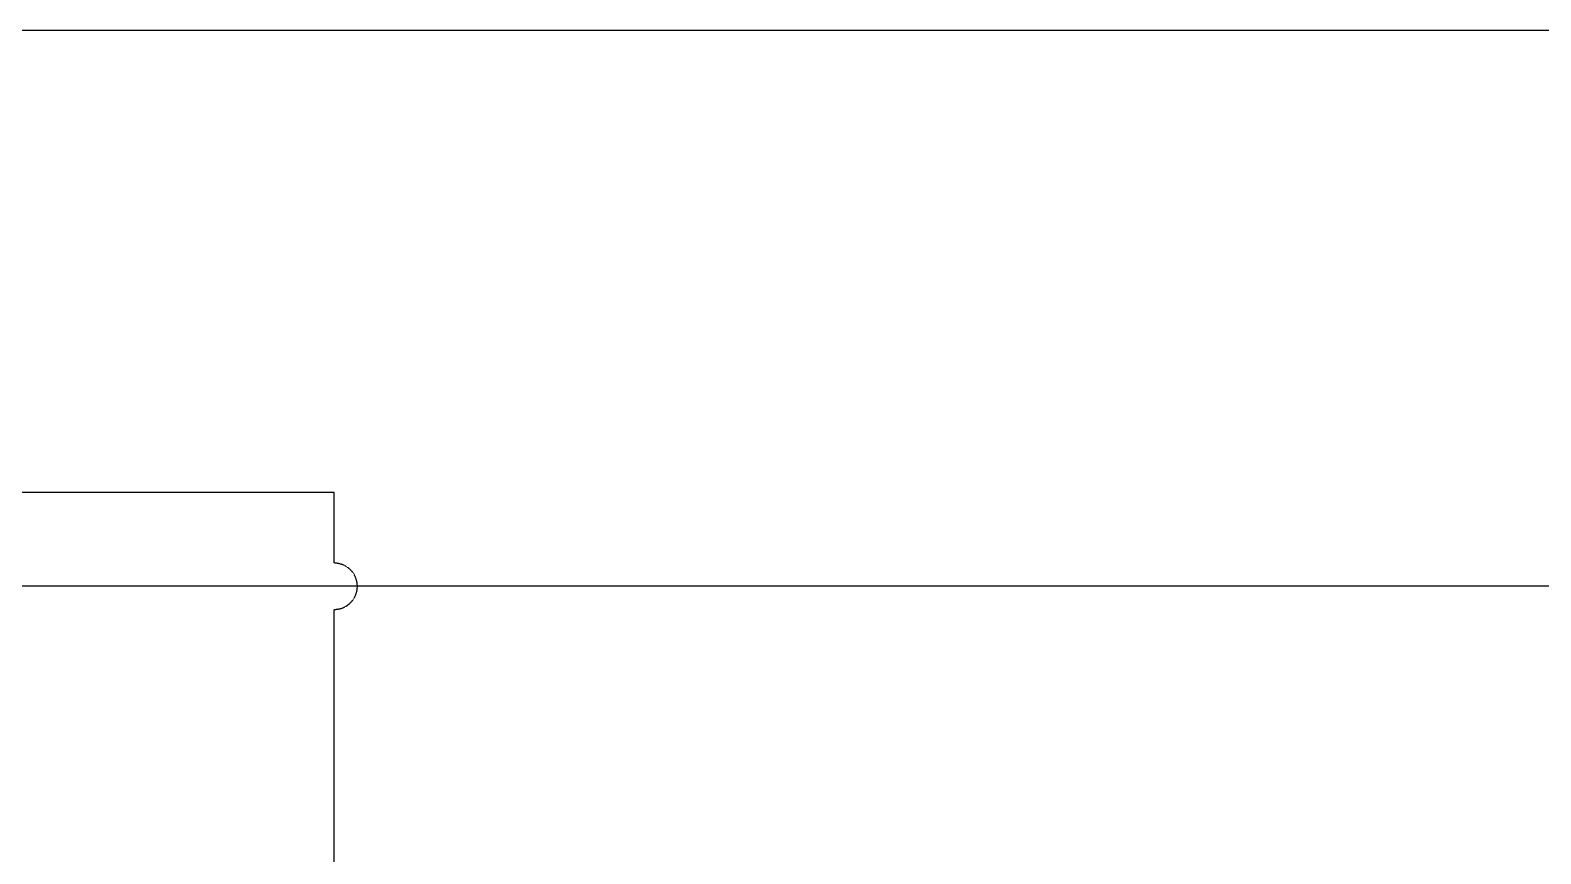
# Model space of a CAD drawing. Header units: millimetres. Extents: x 98929 to 11941380, y 952 to 54154.
# Drawn here: x 304362 to 308628, y 10570 to 12895 of the extents above; entities that cross this region are included whole.
import ezdxf

# ---------------------------------------------------------------- set-up
doc = ezdxf.new("R2010")
doc.units = ezdxf.units.MM
doc.linetypes.add('DASHED', pattern=[0.75, 0.5, -0.25])
doc.layers.add('2', color=2, linetype='Continuous')
doc.layers.add('LINE1', color=6, linetype='Continuous')

msp = doc.modelspace()

# ---------------------------------------------------------------- linework, layer by layer
at = {"layer": '2', "color": 3}
msp.add_lwpolyline([(300051.4, 12894.6), (310771, 12894.6), (310771, 7419.9), (300051.4, 7419.9)], close=True, dxfattribs=at)
at = {"layer": 'LINE1', "color": 1, "linetype": 'DASHED', "ltscale": 0.5}
for p, q in [((305221.1, 11590.3), (303354.7, 11590.3)), ((305221.1, 11390.3), (305221.1, 11590.3)), ((309756.7, 11325.2), (303675.6, 11325.2)), ((305221.1, 8540.6), (305221.1, 11260))]:
    msp.add_line(p, q, dxfattribs=at)
msp.add_arc((305221.1, 11325.2), 65.2, 270, 90, dxfattribs=at)

doc.saveas('drawing.dxf')
